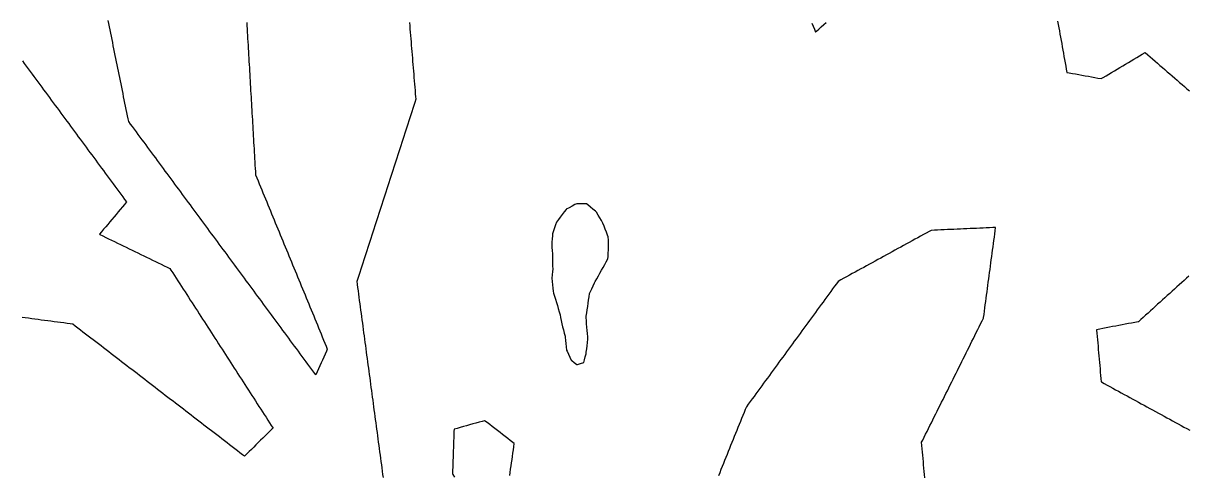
# Model space of a CAD drawing. Header units: millimetres. Extents: x 230 to 3347, y 514 to 5196.
# Drawn here: x 559.9 to 918.9, y 3460.7 to 3599.7 of the extents above; entities that cross this region are included whole.
import ezdxf

# ---------------------------------------------------------------- set-up
doc = ezdxf.new("R2010")
doc.units = ezdxf.units.MM
for name, color, linetype in [('ALL_ISLANDS', 7, 'Continuous'), ('OUTLINE_ISLAND_01', 7, 'Continuous'), ('OUTLINE_ISLAND_24', 7, 'Continuous')]:
    doc.layers.add(name, color=color, linetype=linetype)

msp = doc.modelspace()

# ---------------------------------------------------------------- linework, layer by layer
at = {"layer": 'ALL_ISLANDS'}
for points in [[(628.7919, 3599.9351), (628.8496, 3598.9368), (628.9073, 3597.9385), (628.965, 3596.9401), (629.0227, 3595.9418), (629.0805, 3594.9435), (629.1382, 3593.9451), (629.1959, 3592.9468), (629.2536, 3591.9485), (629.3113, 3590.9501), (629.369, 3589.9518), (629.4267, 3588.9535), (629.4844, 3587.9551), (629.5421, 3586.9568), (629.5999, 3585.9585), (629.6576, 3584.9601), (629.7153, 3583.9618), (629.773, 3582.9635), (629.8307, 3581.9651), (629.8884, 3580.9668), (629.9461, 3579.9685), (630.0038, 3578.9701), (630.0615, 3577.9718), (630.1193, 3576.9735), (630.177, 3575.9751), (630.2347, 3574.9768), (630.2924, 3573.9785), (630.3501, 3572.9801), (630.4078, 3571.9818), (630.4655, 3570.9835), (630.5232, 3569.9851), (630.5809, 3568.9868), (630.6387, 3567.9885), (630.6964, 3566.9901), (630.7541, 3565.9918), (630.8118, 3564.9935), (630.8695, 3563.9951), (630.9272, 3562.9968), (630.9849, 3561.9985), (631.0426, 3561.0001), (631.1003, 3560.0018), (631.1581, 3559.0035), (631.2158, 3558.0051), (631.2735, 3557.0068), (631.3312, 3556.0085), (631.3889, 3555.0101), (631.4466, 3554.0118), (631.5043, 3553.0135), (631.5093, 3553.0014), (631.8906, 3552.0769), (632.2719, 3551.1525), (632.6532, 3550.228), (633.0345, 3549.3035), (633.4157, 3548.3791), (633.797, 3547.4546), (634.1783, 3546.5302), (634.5596, 3545.6057), (634.9409, 3544.6813), (635.3222, 3543.7568), (635.7034, 3542.8323), (636.0847, 3541.9079), (636.466, 3540.9834), (636.8473, 3540.059), (637.2286, 3539.1345), (637.6099, 3538.2101), (637.9912, 3537.2856), (638.3724, 3536.3611), (638.7537, 3535.4367), (639.135, 3534.5122), (639.5163, 3533.5878), (639.8976, 3532.6633), (640.2789, 3531.7389), (640.6602, 3530.8144), (641.0414, 3529.8899), (641.4227, 3528.9655), (641.804, 3528.041), (642.1853, 3527.1166), (642.5666, 3526.1921), (642.9479, 3525.2677), (643.3291, 3524.3432), (643.7104, 3523.4187), (644.0917, 3522.4943), (644.473, 3521.5698), (644.8543, 3520.6454), (645.2356, 3519.7209), (645.6169, 3518.7964), (645.9981, 3517.872), (646.3794, 3516.9475), (646.7607, 3516.0231), (647.142, 3515.0986), (647.5233, 3514.1742), (647.9046, 3513.2497), (648.2859, 3512.3252), (648.6671, 3511.4008), (649.0484, 3510.4763), (649.4297, 3509.5519), (649.811, 3508.6274), (650.1923, 3507.703), (650.5736, 3506.7785), (650.9549, 3505.854), (651.3361, 3504.9296), (651.7174, 3504.0051), (652.0987, 3503.0807), (652.48, 3502.1562), (652.8613, 3501.2318), (653.2426, 3500.3073), (653.6238, 3499.3828), (653.3342, 3498.7307), (652.9283, 3497.8168), (652.5225, 3496.9029), (652.1166, 3495.9889), (651.7107, 3495.075), (651.3048, 3494.1611), (650.8989, 3493.2472), (650.493, 3492.3332), (650.0871, 3491.4193), (650.057, 3491.4601), (649.4626, 3492.2643), (648.8682, 3493.0685), (648.2739, 3493.8727), (647.6795, 3494.6769), (647.0851, 3495.4811), (646.4908, 3496.2853), (645.8964, 3497.0895), (645.302, 3497.8937), (644.7077, 3498.6978), (644.1133, 3499.502), (643.5189, 3500.3062), (642.9245, 3501.1104), (642.3302, 3501.9146), (641.7358, 3502.7188), (641.1414, 3503.523), (640.5471, 3504.3272), (639.9527, 3505.1314), (639.3583, 3505.9356), (638.764, 3506.7398), (638.1696, 3507.544), (637.5752, 3508.3481), (636.9808, 3509.1523), (636.3865, 3509.9565), (635.7921, 3510.7607), (635.1977, 3511.5649), (634.6034, 3512.3691), (634.009, 3513.1733), (633.4146, 3513.9775), (632.8203, 3514.7817), (632.2259, 3515.5859), (631.6315, 3516.3901), (631.0372, 3517.1943), (630.4428, 3517.9985), (629.8484, 3518.8026), (629.254, 3519.6068), (628.6597, 3520.411), (628.0653, 3521.2152), (627.4709, 3522.0194), (626.8766, 3522.8236), (626.2822, 3523.6278), (625.6878, 3524.432), (625.0935, 3525.2362), (624.4991, 3526.0404), (623.9047, 3526.8446), (623.3103, 3527.6488), (622.716, 3528.4529), (622.1216, 3529.2571), (621.5272, 3530.0613), (620.9329, 3530.8655), (620.3385, 3531.6697), (619.7441, 3532.4739), (619.1498, 3533.2781), (618.5554, 3534.0823), (617.961, 3534.8865), (617.3667, 3535.6907), (616.7723, 3536.4949), (616.1779, 3537.2991), (615.5835, 3538.1033), (614.9892, 3538.9074), (614.3948, 3539.7116), (613.8004, 3540.5158), (613.2061, 3541.32), (612.6117, 3542.1242), (612.0173, 3542.9284), (611.423, 3543.7326), (610.8286, 3544.5368), (610.2342, 3545.341), (609.6398, 3546.1452), (609.0455, 3546.9494), (608.4511, 3547.7536), (607.8567, 3548.5577), (607.2624, 3549.3619), (606.668, 3550.1661), (606.0736, 3550.9703), (605.4793, 3551.7745), (604.8849, 3552.5787), (604.2905, 3553.3829), (603.6962, 3554.1871), (603.1018, 3554.9913), (602.5074, 3555.7955), (601.913, 3556.5997), (601.3187, 3557.4039), (600.7243, 3558.2081), (600.1299, 3559.0122), (599.5356, 3559.8164), (598.9412, 3560.6206), (598.3468, 3561.4248), (597.7525, 3562.229), (597.1581, 3563.0332), (596.5637, 3563.8374), (595.9693, 3564.6416), (595.375, 3565.4458), (594.7806, 3566.25), (594.1862, 3567.0542), (593.5919, 3567.8584), (592.9975, 3568.6625), (592.4031, 3569.4667), (592.253, 3570.2052), (592.0537, 3571.1851), (591.8545, 3572.1651), (591.6552, 3573.145), (591.456, 3574.125), (591.2567, 3575.1049), (591.0575, 3576.0849), (590.8582, 3577.0648), (590.659, 3578.0448), (590.4597, 3579.0247), (590.2605, 3580.0047), (590.0612, 3580.9846), (589.862, 3581.9646), (589.6627, 3582.9445), (589.4635, 3583.9245), (589.2642, 3584.9044), (589.065, 3585.8844), (588.8657, 3586.8643), (588.6665, 3587.8443), (588.4672, 3588.8242), (588.268, 3589.8042), (588.0687, 3590.7841), (587.8695, 3591.7641), (587.6702, 3592.744), (587.471, 3593.724), (587.2718, 3594.7039), (587.0725, 3595.6839), (586.8733, 3596.6638), (586.674, 3597.6438), (586.4748, 3598.6237), (586.2755, 3599.6037), (586.0763, 3600.5836)], [(878.7461, 3600.288), (878.9256, 3599.3043), (879.105, 3598.3205), (879.2844, 3597.3367), (879.4639, 3596.3529), (879.6433, 3595.3692), (879.8228, 3594.3854), (880.0022, 3593.4016), (880.1816, 3592.4179), (880.3611, 3591.4341), (880.5405, 3590.4503), (880.7199, 3589.4666), (880.8994, 3588.4828), (881.0788, 3587.499), (881.2582, 3586.5153), (881.4377, 3585.5315), (881.6171, 3584.5477), (882.3317, 3584.4187), (883.3158, 3584.2411), (884.2999, 3584.0635), (885.284, 3583.8859), (886.2681, 3583.7083), (887.2522, 3583.5306), (888.2363, 3583.353), (889.2204, 3583.1754), (890.2045, 3582.9978), (891.1886, 3582.8202), (892.1727, 3582.6425), (892.8197, 3583.0267), (893.6795, 3583.5373), (894.5394, 3584.0478), (895.3992, 3584.5584), (896.2591, 3585.0689), (897.1189, 3585.5795), (897.9788, 3586.09), (898.8386, 3586.6006), (899.6985, 3587.1111), (900.5583, 3587.6217), (901.4182, 3588.1322), (902.278, 3588.6428), (903.1379, 3589.1533), (903.9977, 3589.6639), (904.8575, 3590.1744), (905.7174, 3590.685), (905.7628, 3590.6457), (906.5192, 3589.9915), (907.2755, 3589.3373), (908.0319, 3588.6831), (908.7882, 3588.029), (909.5445, 3587.3748), (910.3009, 3586.7206), (911.0572, 3586.0664), (911.8136, 3585.4122), (912.5699, 3584.7581), (913.3262, 3584.1039), (914.0826, 3583.4497), (914.8389, 3582.7955), (915.5953, 3582.1413), (916.3516, 3581.4872), (917.1079, 3580.833), (917.8643, 3580.1788), (918.6206, 3579.5246), (919.377, 3578.8704)], [(670.9208, 3459.8024), (670.7878, 3460.7935), (670.6548, 3461.7847), (670.5218, 3462.7758), (670.3887, 3463.7669), (670.2557, 3464.758), (670.1227, 3465.7491), (669.9897, 3466.7402), (669.8566, 3467.7313), (669.7236, 3468.7224), (669.5906, 3469.7136), (669.4576, 3470.7047), (669.3246, 3471.6958), (669.1915, 3472.6869), (669.0585, 3473.678), (668.9255, 3474.6691), (668.7925, 3475.6602), (668.6594, 3476.6513), (668.5264, 3477.6425), (668.3934, 3478.6336), (668.2604, 3479.6247), (668.1273, 3480.6158), (667.9943, 3481.6069), (667.8613, 3482.598), (667.7283, 3483.5891), (667.5952, 3484.5802), (667.4622, 3485.5714), (667.3292, 3486.5625), (667.1962, 3487.5536), (667.0631, 3488.5447), (666.9301, 3489.5358), (666.7971, 3490.5269), (666.6641, 3491.518), (666.531, 3492.5091), (666.398, 3493.5003), (666.265, 3494.4914), (666.132, 3495.4825), (665.9989, 3496.4736), (665.8659, 3497.4647), (665.7329, 3498.4558), (665.5999, 3499.4469), (665.4669, 3500.4381), (665.3338, 3501.4292), (665.2008, 3502.4203), (665.0678, 3503.4114), (664.9348, 3504.4025), (664.8017, 3505.3936), (664.6687, 3506.3847), (664.5357, 3507.3758), (664.4027, 3508.367), (664.2696, 3509.3581), (664.1366, 3510.3492), (664.0036, 3511.3403), (663.8706, 3512.3314), (663.7375, 3513.3225), (663.6045, 3514.3136), (663.4715, 3515.3047), (663.3385, 3516.2959), (663.2054, 3517.287), (663.0724, 3518.2781), (662.9394, 3519.2692), (662.8064, 3520.2603), (663.108, 3521.1905), (663.4164, 3522.1417), (663.7248, 3523.093), (664.0332, 3524.0442), (664.3416, 3524.9955), (664.6501, 3525.9467), (664.9585, 3526.898), (665.2669, 3527.8492), (665.5753, 3528.8005), (665.8837, 3529.7517), (666.1922, 3530.703), (666.5006, 3531.6542), (666.809, 3532.6055), (667.1174, 3533.5567), (667.4258, 3534.508), (667.7343, 3535.4592), (668.0427, 3536.4105), (668.3511, 3537.3617), (668.6595, 3538.313), (668.9679, 3539.2642), (669.2764, 3540.2155), (669.5848, 3541.1667), (669.8932, 3542.118), (670.2016, 3543.0692), (670.51, 3544.0205), (670.8185, 3544.9717), (671.1269, 3545.923), (671.4353, 3546.8742), (671.7437, 3547.8255), (672.0521, 3548.7767), (672.3606, 3549.728), (672.669, 3550.6792), (672.9774, 3551.6305), (673.2858, 3552.5817), (673.5942, 3553.533), (673.9027, 3554.4842), (674.2111, 3555.4355), (674.5195, 3556.3867), (674.8279, 3557.338), (675.1363, 3558.2892), (675.4448, 3559.2405), (675.7532, 3560.1917), (676.0616, 3561.143), (676.37, 3562.0942), (676.6784, 3563.0455), (676.9869, 3563.9967), (677.2953, 3564.948), (677.6037, 3565.8992), (677.9121, 3566.8505), (678.2206, 3567.8017), (678.529, 3568.753), (678.8374, 3569.7042), (679.1458, 3570.6555), (679.4542, 3571.6067), (679.7627, 3572.558), (680.0711, 3573.5092), (680.3795, 3574.4605), (680.6879, 3575.4117), (680.9963, 3576.363), (680.9448, 3576.9859), (680.8625, 3577.9825), (680.7801, 3578.9791), (680.6977, 3579.9757), (680.6153, 3580.9723), (680.5329, 3581.9689), (680.4505, 3582.9655), (680.3681, 3583.9621), (680.2858, 3584.9587), (680.2034, 3585.9553), (680.121, 3586.9519), (680.0386, 3587.9485), (679.9562, 3588.9451), (679.8738, 3589.9417), (679.7914, 3590.9383), (679.7091, 3591.9349), (679.6267, 3592.9315), (679.5443, 3593.9281), (679.4619, 3594.9247), (679.3795, 3595.9213), (679.2971, 3596.9179), (679.2147, 3597.9145), (679.1324, 3598.9111), (679.05, 3599.9077)], [(802.9957, 3599.6902), (803.3856, 3598.7693), (803.7755, 3597.8485), (804.1654, 3596.9276), (804.4544, 3597.1989), (805.1834, 3597.8835), (805.9124, 3598.568), (806.6414, 3599.2525), (807.3704, 3599.937)], [(559.6406, 3588.0711), (560.2351, 3587.267), (560.8296, 3586.4629), (561.4241, 3585.6588), (562.0186, 3584.8548), (562.6131, 3584.0507), (563.2076, 3583.2466), (563.8021, 3582.4425), (564.3966, 3581.6384), (564.9911, 3580.8343), (565.5856, 3580.0302), (566.1801, 3579.2261), (566.7746, 3578.422), (567.3691, 3577.6179), (567.9636, 3576.8138), (568.5581, 3576.0097), (569.1526, 3575.2056), (569.7471, 3574.4015), (570.3416, 3573.5974), (570.9361, 3572.7933), (571.5306, 3571.9892), (572.1251, 3571.1851), (572.7196, 3570.381), (573.3141, 3569.577), (573.9086, 3568.7729), (574.5031, 3567.9688), (575.0976, 3567.1647), (575.6921, 3566.3606), (576.2866, 3565.5565), (576.8811, 3564.7524), (577.4756, 3563.9483), (578.0701, 3563.1442), (578.6646, 3562.3401), (579.2591, 3561.536), (579.8536, 3560.7319), (580.4481, 3559.9278), (581.0426, 3559.1237), (581.6372, 3558.3196), (582.2317, 3557.5155), (582.8262, 3556.7114), (583.4207, 3555.9073), (584.0152, 3555.1032), (584.6097, 3554.2992), (585.2042, 3553.4951), (585.7987, 3552.691), (586.3932, 3551.8869), (586.9877, 3551.0828), (587.5822, 3550.2787), (588.1767, 3549.4746), (588.7712, 3548.6705), (589.3657, 3547.8664), (589.9602, 3547.0623), (590.5547, 3546.2582), (591.1492, 3545.4541), (591.7437, 3544.65), (591.1105, 3543.8958), (590.4676, 3543.1299), (589.8247, 3542.3639), (589.1818, 3541.598), (588.5388, 3540.8321), (587.8959, 3540.0662), (587.253, 3539.3002), (586.61, 3538.5343), (585.9671, 3537.7684), (585.3242, 3537.0025), (584.6812, 3536.2365), (584.0383, 3535.4706), (583.3954, 3534.7047), (583.5325, 3534.6382), (584.4324, 3534.202), (585.3322, 3533.7659), (586.2321, 3533.3297), (587.1319, 3532.8935), (588.0318, 3532.4573), (588.9316, 3532.0211), (589.8315, 3531.5849), (590.7314, 3531.1488), (591.6312, 3530.7126), (592.5311, 3530.2764), (593.4309, 3529.8402), (594.3308, 3529.404), (595.2307, 3528.9678), (596.1305, 3528.5317), (597.0304, 3528.0955), (597.9302, 3527.6593), (598.8301, 3527.2231), (599.7299, 3526.7869), (600.6298, 3526.3507), (601.5297, 3525.9146), (602.4295, 3525.4784), (603.3294, 3525.0422), (604.2292, 3524.606), (605.1291, 3524.1698), (605.4323, 3523.7005), (605.9751, 3522.8606), (606.5178, 3522.0207), (607.0605, 3521.1808), (607.6033, 3520.3409), (608.146, 3519.501), (608.6887, 3518.6611), (609.2315, 3517.8212), (609.7742, 3516.9813), (610.3169, 3516.1414), (610.8597, 3515.3015), (611.4024, 3514.4616), (611.9451, 3513.6217), (612.4879, 3512.7818), (613.0306, 3511.9419), (613.5733, 3511.102), (614.1161, 3510.2621), (614.6588, 3509.4221), (615.2015, 3508.5822), (615.7443, 3507.7423), (616.287, 3506.9024), (616.8297, 3506.0625), (617.3725, 3505.2226), (617.9152, 3504.3827), (618.4579, 3503.5428), (619.0007, 3502.7029), (619.5434, 3501.863), (620.0861, 3501.0231), (620.6289, 3500.1832), (621.1716, 3499.3433), (621.7143, 3498.5034), (622.2571, 3497.6635), (622.7998, 3496.8236), (623.3425, 3495.9837), (623.8853, 3495.1438), (624.428, 3494.3039), (624.9707, 3493.4639), (625.5135, 3492.624), (626.0562, 3491.7841), (626.5989, 3490.9442), (627.1417, 3490.1043), (627.6844, 3489.2644), (628.2271, 3488.4245), (628.7699, 3487.5846), (629.3126, 3486.7447), (629.8553, 3485.9048), (630.3981, 3485.0649), (630.9408, 3484.225), (631.4835, 3483.3851), (632.0263, 3482.5452), (632.569, 3481.7053), (633.1117, 3480.8654), (633.6545, 3480.0255), (634.1972, 3479.1856), (634.7399, 3478.3457), (635.2827, 3477.5057), (635.8254, 3476.6658), (636.3681, 3475.8259), (636.9109, 3474.986), (636.6712, 3474.7531), (635.954, 3474.0562), (635.2369, 3473.3592), (634.5197, 3472.6623), (633.8025, 3471.9654), (633.0854, 3471.2685), (632.3682, 3470.5716), (631.6511, 3469.8747), (630.9339, 3469.1777), (630.2168, 3468.4808), (629.4996, 3467.7839), (628.7825, 3467.087), (628.0653, 3466.3901), (627.4928, 3466.8298), (626.6997, 3467.4389), (625.9066, 3468.0481), (625.1135, 3468.6572), (624.3205, 3469.2663), (623.5274, 3469.8754), (622.7343, 3470.4846), (621.9412, 3471.0937), (621.1482, 3471.7028), (620.3551, 3472.3119), (619.562, 3472.921), (618.7689, 3473.5302), (617.9759, 3474.1393), (617.1828, 3474.7484), (616.3897, 3475.3575), (615.5966, 3475.9667), (614.8036, 3476.5758), (614.0105, 3477.1849), (613.2174, 3477.794), (612.4243, 3478.4031), (611.6313, 3479.0123), (610.8382, 3479.6214), (610.0451, 3480.2305), (609.252, 3480.8396), (608.4589, 3481.4488), (607.6659, 3482.0579), (606.8728, 3482.667), (606.0797, 3483.2761), (605.2866, 3483.8853), (604.4936, 3484.4944), (603.7005, 3485.1035), (602.9074, 3485.7126), (602.1143, 3486.3217), (601.3213, 3486.9309), (600.5282, 3487.54), (599.7351, 3488.1491), (598.942, 3488.7582), (598.149, 3489.3674), (597.3559, 3489.9765), (596.5628, 3490.5856), (595.7697, 3491.1947), (594.9767, 3491.8038), (594.1836, 3492.413), (593.3905, 3493.0221), (592.5974, 3493.6312), (591.8043, 3494.2403), (591.0113, 3494.8495), (590.2182, 3495.4586), (589.4251, 3496.0677), (588.632, 3496.6768), (587.839, 3497.2859), (587.0459, 3497.8951), (586.2528, 3498.5042), (585.4597, 3499.1133), (584.6667, 3499.7224), (583.8736, 3500.3316), (583.0805, 3500.9407), (582.2874, 3501.5498), (581.4944, 3502.1589), (580.7013, 3502.768), (579.9082, 3503.3772), (579.1151, 3503.9863), (578.3221, 3504.5954), (577.529, 3505.2045), (576.7359, 3505.8137), (575.9428, 3506.4228), (575.1497, 3507.0319), (574.4006, 3507.1306), (573.4092, 3507.2612), (572.4178, 3507.3918), (571.4263, 3507.5225), (570.4349, 3507.6531), (569.4435, 3507.7837), (568.452, 3507.9143), (567.4606, 3508.0449), (566.4692, 3508.1756), (565.4777, 3508.3062), (564.4863, 3508.4368), (563.4949, 3508.5674), (562.5035, 3508.698), (561.512, 3508.8287), (560.5206, 3508.9593), (559.5292, 3509.0899)], [(837.8058, 3459.698), (837.718, 3460.6941), (837.6302, 3461.6903), (837.5425, 3462.6864), (837.4547, 3463.6825), (837.3669, 3464.6787), (837.2791, 3465.6748), (837.1913, 3466.671), (837.1035, 3467.6671), (837.0158, 3468.6632), (836.928, 3469.6594), (836.8402, 3470.6555), (837.1771, 3471.3314), (837.6232, 3472.2264), (838.0693, 3473.1214), (838.5155, 3474.0163), (838.9616, 3474.9113), (839.4077, 3475.8063), (839.8538, 3476.7013), (840.3, 3477.5962), (840.7461, 3478.4912), (841.1922, 3479.3862), (841.6383, 3480.2811), (842.0844, 3481.1761), (842.5306, 3482.0711), (842.9767, 3482.9661), (843.4228, 3483.861), (843.8689, 3484.756), (844.315, 3485.651), (844.7612, 3486.546), (845.2073, 3487.4409), (845.6534, 3488.3359), (846.0995, 3489.2309), (846.5456, 3490.1258), (846.9918, 3491.0208), (847.4379, 3491.9158), (847.884, 3492.8108), (848.3301, 3493.7057), (848.7763, 3494.6007), (849.2224, 3495.4957), (849.6685, 3496.3907), (850.1146, 3497.2856), (850.5607, 3498.1806), (851.0069, 3499.0756), (851.453, 3499.9705), (851.8991, 3500.8655), (852.3452, 3501.7605), (852.7913, 3502.6555), (853.2375, 3503.5504), (853.6836, 3504.4454), (854.1297, 3505.3404), (854.5758, 3506.2353), (855.0219, 3507.1303), (855.4681, 3508.0253), (855.9142, 3508.9203), (855.9312, 3509.0475), (856.064, 3510.0387), (856.1967, 3511.0298), (856.3294, 3512.021), (856.4621, 3513.0122), (856.5949, 3514.0033), (856.7276, 3514.9945), (856.8603, 3515.9856), (856.993, 3516.9768), (857.1258, 3517.9679), (857.2585, 3518.9591), (857.3912, 3519.9502), (857.5239, 3520.9414), (857.6566, 3521.9325), (857.7894, 3522.9237), (857.9221, 3523.9148), (858.0548, 3524.906), (858.1875, 3525.8971), (858.3203, 3526.8883), (858.453, 3527.8794), (858.5857, 3528.8706), (858.7184, 3529.8618), (858.8512, 3530.8529), (858.9839, 3531.8441), (859.1166, 3532.8352), (859.2493, 3533.8264), (859.3821, 3534.8175), (859.5148, 3535.8087), (859.6475, 3536.7998), (858.7606, 3536.7603), (857.7616, 3536.7159), (856.7625, 3536.6714), (855.7635, 3536.6269), (854.7645, 3536.5825), (853.7655, 3536.538), (852.7665, 3536.4935), (851.7675, 3536.4491), (850.7685, 3536.4046), (849.7695, 3536.3601), (848.7705, 3536.3157), (847.7714, 3536.2712), (846.7724, 3536.2267), (845.7734, 3536.1823), (844.7744, 3536.1378), (843.7754, 3536.0933), (842.7764, 3536.0489), (841.7774, 3536.0044), (840.7784, 3535.9599), (839.7794, 3535.9155), (839.1423, 3535.5663), (838.2654, 3535.0856), (837.3885, 3534.605), (836.5115, 3534.1243), (835.6346, 3533.6436), (834.7577, 3533.163), (833.8808, 3532.6823), (833.0039, 3532.2017), (832.127, 3531.721), (831.2501, 3531.2404), (830.3732, 3530.7597), (829.4963, 3530.279), (828.6194, 3529.7984), (827.7425, 3529.3177), (826.8656, 3528.8371), (825.9887, 3528.3564), (825.1117, 3527.8757), (824.2348, 3527.3951), (823.3579, 3526.9144), (822.481, 3526.4338), (821.6041, 3525.9531), (820.7272, 3525.4725), (819.8503, 3524.9918), (818.9734, 3524.5111), (818.0965, 3524.0305), (817.2196, 3523.5498), (816.3427, 3523.0692), (815.4658, 3522.5885), (814.5888, 3522.1078), (813.7119, 3521.6272), (812.835, 3521.1465), (811.9581, 3520.6659), (811.0812, 3520.1852), (810.5777, 3519.4978), (809.9868, 3518.691), (809.3959, 3517.8843), (808.805, 3517.0775), (808.2141, 3516.2708), (807.6232, 3515.464), (807.0323, 3514.6573), (806.4414, 3513.8506), (805.8505, 3513.0438), (805.2596, 3512.2371), (804.6687, 3511.4303), (804.0778, 3510.6236), (803.4869, 3509.8168), (802.896, 3509.0101), (802.3051, 3508.2033), (801.7142, 3507.3966), (801.1233, 3506.5898), (800.5324, 3505.7831), (799.9415, 3504.9764), (799.3506, 3504.1696), (798.7597, 3503.3629), (798.1688, 3502.5561), (797.5779, 3501.7494), (796.987, 3500.9426), (796.3961, 3500.1359), (795.8052, 3499.3291), (795.2143, 3498.5224), (794.6234, 3497.7156), (794.0325, 3496.9089), (793.4416, 3496.1022), (792.8507, 3495.2954), (792.2598, 3494.4887), (791.6689, 3493.6819), (791.078, 3492.8752), (790.4871, 3492.0684), (789.8962, 3491.2617), (789.3053, 3490.4549), (788.7144, 3489.6482), (788.1235, 3488.8414), (787.5326, 3488.0347), (786.9417, 3487.228), (786.3508, 3486.4212), (785.7599, 3485.6145), (785.169, 3484.8077), (784.5781, 3484.001), (783.9872, 3483.1942), (783.3963, 3482.3875), (782.8054, 3481.5807), (782.4759, 3480.7678), (782.1002, 3479.8411), (781.7244, 3478.9144), (781.3487, 3477.9876), (780.973, 3477.0609), (780.5973, 3476.1342), (780.2216, 3475.2074), (779.8459, 3474.2807), (779.4702, 3473.354), (779.0945, 3472.4272), (778.7187, 3471.5005), (778.343, 3470.5737), (777.9673, 3469.647), (777.5916, 3468.7203), (777.2159, 3467.7935), (776.8402, 3466.8668), (776.4645, 3465.9401), (776.0887, 3465.0133), (775.713, 3464.0866), (775.3373, 3463.1599), (774.9616, 3462.2331), (774.5859, 3461.3064), (774.2102, 3460.3797)], [(919.2339, 3521.8571), (918.492, 3521.1865), (917.7502, 3520.5159), (917.0084, 3519.8454), (916.2665, 3519.1748), (915.5247, 3518.5042), (914.7829, 3517.8336), (914.041, 3517.163), (913.2992, 3516.4924), (912.5574, 3515.8219), (911.8155, 3515.1513), (911.0737, 3514.4807), (910.3319, 3513.8101), (909.59, 3513.1395), (908.8482, 3512.4689), (908.1064, 3511.7983), (907.3645, 3511.1278), (906.6227, 3510.4572), (905.8809, 3509.7866), (905.139, 3509.116), (904.3972, 3508.4454), (903.6554, 3507.7748), (903.5432, 3507.7536), (902.5608, 3507.5672), (901.5783, 3507.3809), (900.5958, 3507.1945), (899.6133, 3507.0081), (898.6308, 3506.8218), (897.6484, 3506.6354), (896.6659, 3506.4491), (895.6834, 3506.2627), (894.7009, 3506.0764), (893.7184, 3505.89), (892.7359, 3505.7036), (891.7535, 3505.5173), (890.771, 3505.3309), (890.7805, 3505.2212), (890.8673, 3504.225), (890.9541, 3503.2288), (891.0408, 3502.2325), (891.1276, 3501.2363), (891.2143, 3500.2401), (891.3011, 3499.2438), (891.3879, 3498.2476), (891.4746, 3497.2514), (891.5614, 3496.2552), (891.6481, 3495.2589), (891.7349, 3494.2627), (891.8217, 3493.2665), (891.9084, 3492.2702), (891.9952, 3491.274), (892.0819, 3490.2778), (892.1687, 3489.2816), (892.2418, 3489.2417), (893.1198, 3488.7631), (893.9978, 3488.2845), (894.8758, 3487.8059), (895.7539, 3487.3273), (896.6319, 3486.8487), (897.5099, 3486.3701), (898.3879, 3485.8915), (899.266, 3485.4128), (900.144, 3484.9342), (901.022, 3484.4556), (901.9001, 3483.977), (902.7781, 3483.4984), (903.6561, 3483.0198), (904.5341, 3482.5412), (905.4122, 3482.0626), (906.2902, 3481.584), (907.1682, 3481.1054), (908.0463, 3480.6267), (908.9243, 3480.1481), (909.8023, 3479.6695), (910.6803, 3479.1909), (911.5584, 3478.7123), (912.4364, 3478.2337), (913.3144, 3477.7551), (914.1924, 3477.2765), (915.0705, 3476.7979), (915.9485, 3476.3193), (916.8265, 3475.8406), (917.7046, 3475.362), (918.5826, 3474.8834), (919.4606, 3474.4048)], [(709.8659, 3460.3909), (710.0076, 3461.3808), (710.1493, 3462.3707), (710.291, 3463.3606), (710.4328, 3464.3505), (710.5745, 3465.3404), (710.7162, 3466.3303), (710.8579, 3467.3202), (710.9996, 3468.3101), (711.1414, 3469.3001), (711.2831, 3470.29), (710.8434, 3470.6269), (710.0497, 3471.2352), (709.256, 3471.8435), (708.4622, 3472.4518), (707.6685, 3473.0601), (706.8748, 3473.6684), (706.0811, 3474.2766), (705.2874, 3474.8849), (704.4936, 3475.4932), (703.6999, 3476.1015), (702.9062, 3476.7098), (702.1125, 3477.3181), (701.3587, 3477.1074), (700.3956, 3476.8383), (699.4325, 3476.5692), (698.4693, 3476.3001), (697.5062, 3476.031), (696.5431, 3475.7619), (695.58, 3475.4928), (694.6169, 3475.2237), (693.6538, 3474.9546), (692.6907, 3474.6855), (692.668, 3474.0232), (692.6337, 3473.0238), (692.5994, 3472.0244), (692.5651, 3471.025), (692.5308, 3470.0256), (692.4966, 3469.0262), (692.4623, 3468.0267), (692.428, 3467.0273), (692.3937, 3466.0279), (692.3595, 3465.0285), (692.3252, 3464.0291), (692.2909, 3463.0297), (692.2566, 3462.0303), (692.2223, 3461.0309), (692.3501, 3460.7748), (692.7965, 3459.88)]]:
    msp.add_lwpolyline(points, dxfattribs=at)
msp.add_lwpolyline([(733.5181, 3544.1336), (732.5181, 3544.1336), (731.5181, 3544.1336), (730.5181, 3544.1336), (729.954, 3543.8298), (729.0735, 3543.3557), (728.1931, 3542.8815), (727.3126, 3542.4074), (727.291, 3542.3793), (726.6805, 3541.5873), (726.07, 3540.7952), (725.4595, 3540.0032), (724.8491, 3539.2112), (724.2386, 3538.4191), (723.9948, 3537.6652), (723.6871, 3536.7137), (723.3794, 3535.7622), (723.0717, 3534.8107), (723.0288, 3534.253), (722.9521, 3533.2559), (722.8754, 3532.2589), (722.7987, 3531.2618), (722.8453, 3530.6624), (722.9229, 3529.6654), (723.0004, 3528.6684), (723.078, 3527.6714), (723.0825, 3527.0071), (723.0892, 3526.0071), (723.0959, 3525.0071), (723.1027, 3524.0072), (723.0309, 3523.208), (722.9414, 3522.212), (722.852, 3521.216), (722.8578, 3521.1538), (722.9516, 3520.1582), (723.0453, 3519.1626), (723.139, 3518.167), (723.2328, 3517.1714), (723.3986, 3516.6141), (723.6838, 3515.6556), (723.9689, 3514.6972), (724.2541, 3513.7387), (724.5393, 3512.7802), (724.8245, 3511.8217), (725.1096, 3510.8633), (725.3948, 3509.9048), (725.5463, 3509.1328), (725.739, 3508.1516), (725.9316, 3507.1703), (726.1243, 3506.189), (726.3941, 3505.2433), (726.6685, 3504.2817), (726.9429, 3503.3201), (726.975, 3503.0233), (727.0828, 3502.0291), (727.1906, 3501.0349), (727.2984, 3500.0407), (727.4062, 3499.0466), (727.5718, 3498.6866), (727.9898, 3497.7781), (728.4078, 3496.8697), (728.8259, 3495.9613), (728.9991, 3495.8219), (729.7784, 3495.1952), (730.5577, 3494.5686), (730.7672, 3494.6314), (731.7251, 3494.9186), (732.6829, 3495.2059), (732.89, 3496.0092), (733.1395, 3496.9775), (733.3891, 3497.9459), (733.4536, 3498.4247), (733.587, 3499.4158), (733.7205, 3500.4068), (733.854, 3501.3979), (733.9874, 3502.3889), (733.9231, 3503.1272), (733.8362, 3504.1234), (733.7494, 3505.1196), (733.6626, 3506.1159), (733.5757, 3507.1121), (733.4889, 3508.1083), (733.4021, 3509.1045), (733.4605, 3509.5022), (733.6058, 3510.4916), (733.7512, 3511.481), (733.8965, 3512.4703), (734.0419, 3513.4597), (734.1872, 3514.4491), (734.3325, 3515.4385), (734.4779, 3516.4279), (734.7518, 3517.0389), (735.1608, 3517.9514), (735.5698, 3518.8639), (735.9789, 3519.7765), (736.1976, 3520.1648), (736.6883, 3521.0361), (737.179, 3521.9074), (737.6697, 3522.7787), (738.1605, 3523.6501), (738.6512, 3524.5214), (739.1419, 3525.3927), (739.6326, 3526.264), (740.1234, 3527.1353), (740.1812, 3527.902), (740.2565, 3528.8991), (740.3318, 3529.8963), (740.3311, 3529.9256), (740.31, 3530.9253), (740.2889, 3531.9251), (740.2678, 3532.9249), (740.2467, 3533.9247), (740.0529, 3534.4213), (739.6894, 3535.3529), (739.3259, 3536.2845), (738.9624, 3537.2161), (738.5989, 3538.1476), (738.1518, 3538.9115), (737.6468, 3539.7746), (737.1417, 3540.6377), (736.6366, 3541.5007), (736.2703, 3541.81), (735.5062, 3542.4551), (734.7421, 3543.1002), (733.978, 3543.7453)], close=True, dxfattribs=at)
at = {"layer": 'OUTLINE_ISLAND_01'}
for points in [[(628.7919, 3599.9351), (628.8496, 3598.9368), (628.9073, 3597.9385), (628.965, 3596.9401), (629.0227, 3595.9418), (629.0805, 3594.9435), (629.1382, 3593.9451), (629.1959, 3592.9468), (629.2536, 3591.9485), (629.3113, 3590.9501), (629.369, 3589.9518), (629.4267, 3588.9535), (629.4844, 3587.9551), (629.5421, 3586.9568), (629.5999, 3585.9585), (629.6576, 3584.9601), (629.7153, 3583.9618), (629.773, 3582.9635), (629.8307, 3581.9651), (629.8884, 3580.9668), (629.9461, 3579.9685), (630.0038, 3578.9701), (630.0615, 3577.9718), (630.1193, 3576.9735), (630.177, 3575.9751), (630.2347, 3574.9768), (630.2924, 3573.9785), (630.3501, 3572.9801), (630.4078, 3571.9818), (630.4655, 3570.9835), (630.5232, 3569.9851), (630.5809, 3568.9868), (630.6387, 3567.9885), (630.6964, 3566.9901), (630.7541, 3565.9918), (630.8118, 3564.9935), (630.8695, 3563.9951), (630.9272, 3562.9968), (630.9849, 3561.9985), (631.0426, 3561.0001), (631.1003, 3560.0018), (631.1581, 3559.0035), (631.2158, 3558.0051), (631.2735, 3557.0068), (631.3312, 3556.0085), (631.3889, 3555.0101), (631.4466, 3554.0118), (631.5043, 3553.0135), (631.5093, 3553.0014), (631.8906, 3552.0769), (632.2719, 3551.1525), (632.6532, 3550.228), (633.0345, 3549.3035), (633.4157, 3548.3791), (633.797, 3547.4546), (634.1783, 3546.5302), (634.5596, 3545.6057), (634.9409, 3544.6813), (635.3222, 3543.7568), (635.7034, 3542.8323), (636.0847, 3541.9079), (636.466, 3540.9834), (636.8473, 3540.059), (637.2286, 3539.1345), (637.6099, 3538.2101), (637.9912, 3537.2856), (638.3724, 3536.3611), (638.7537, 3535.4367), (639.135, 3534.5122), (639.5163, 3533.5878), (639.8976, 3532.6633), (640.2789, 3531.7389), (640.6602, 3530.8144), (641.0414, 3529.8899), (641.4227, 3528.9655), (641.804, 3528.041), (642.1853, 3527.1166), (642.5666, 3526.1921), (642.9479, 3525.2677), (643.3291, 3524.3432), (643.7104, 3523.4187), (644.0917, 3522.4943), (644.473, 3521.5698), (644.8543, 3520.6454), (645.2356, 3519.7209), (645.6169, 3518.7964), (645.9981, 3517.872), (646.3794, 3516.9475), (646.7607, 3516.0231), (647.142, 3515.0986), (647.5233, 3514.1742), (647.9046, 3513.2497), (648.2859, 3512.3252), (648.6671, 3511.4008), (649.0484, 3510.4763), (649.4297, 3509.5519), (649.811, 3508.6274), (650.1923, 3507.703), (650.5736, 3506.7785), (650.9549, 3505.854), (651.3361, 3504.9296), (651.7174, 3504.0051), (652.0987, 3503.0807), (652.48, 3502.1562), (652.8613, 3501.2318), (653.2426, 3500.3073), (653.6238, 3499.3828), (653.3342, 3498.7307), (652.9283, 3497.8168), (652.5225, 3496.9029), (652.1166, 3495.9889), (651.7107, 3495.075), (651.3048, 3494.1611), (650.8989, 3493.2472), (650.493, 3492.3332), (650.0871, 3491.4193), (650.057, 3491.4601), (649.4626, 3492.2643), (648.8682, 3493.0685), (648.2739, 3493.8727), (647.6795, 3494.6769), (647.0851, 3495.4811), (646.4908, 3496.2853), (645.8964, 3497.0895), (645.302, 3497.8937), (644.7077, 3498.6978), (644.1133, 3499.502), (643.5189, 3500.3062), (642.9245, 3501.1104), (642.3302, 3501.9146), (641.7358, 3502.7188), (641.1414, 3503.523), (640.5471, 3504.3272), (639.9527, 3505.1314), (639.3583, 3505.9356), (638.764, 3506.7398), (638.1696, 3507.544), (637.5752, 3508.3481), (636.9808, 3509.1523), (636.3865, 3509.9565), (635.7921, 3510.7607), (635.1977, 3511.5649), (634.6034, 3512.3691), (634.009, 3513.1733), (633.4146, 3513.9775), (632.8203, 3514.7817), (632.2259, 3515.5859), (631.6315, 3516.3901), (631.0372, 3517.1943), (630.4428, 3517.9985), (629.8484, 3518.8026), (629.254, 3519.6068), (628.6597, 3520.411), (628.0653, 3521.2152), (627.4709, 3522.0194), (626.8766, 3522.8236), (626.2822, 3523.6278), (625.6878, 3524.432), (625.0935, 3525.2362), (624.4991, 3526.0404), (623.9047, 3526.8446), (623.3103, 3527.6488), (622.716, 3528.4529), (622.1216, 3529.2571), (621.5272, 3530.0613), (620.9329, 3530.8655), (620.3385, 3531.6697), (619.7441, 3532.4739), (619.1498, 3533.2781), (618.5554, 3534.0823), (617.961, 3534.8865), (617.3667, 3535.6907), (616.7723, 3536.4949), (616.1779, 3537.2991), (615.5835, 3538.1033), (614.9892, 3538.9074), (614.3948, 3539.7116), (613.8004, 3540.5158), (613.2061, 3541.32), (612.6117, 3542.1242), (612.0173, 3542.9284), (611.423, 3543.7326), (610.8286, 3544.5368), (610.2342, 3545.341), (609.6398, 3546.1452), (609.0455, 3546.9494), (608.4511, 3547.7536), (607.8567, 3548.5577), (607.2624, 3549.3619), (606.668, 3550.1661), (606.0736, 3550.9703), (605.4793, 3551.7745), (604.8849, 3552.5787), (604.2905, 3553.3829), (603.6962, 3554.1871), (603.1018, 3554.9913), (602.5074, 3555.7955), (601.913, 3556.5997), (601.3187, 3557.4039), (600.7243, 3558.2081), (600.1299, 3559.0122), (599.5356, 3559.8164), (598.9412, 3560.6206), (598.3468, 3561.4248), (597.7525, 3562.229), (597.1581, 3563.0332), (596.5637, 3563.8374), (595.9693, 3564.6416), (595.375, 3565.4458), (594.7806, 3566.25), (594.1862, 3567.0542), (593.5919, 3567.8584), (592.9975, 3568.6625), (592.4031, 3569.4667), (592.253, 3570.2052), (592.0537, 3571.1851), (591.8545, 3572.1651), (591.6552, 3573.145), (591.456, 3574.125), (591.2567, 3575.1049), (591.0575, 3576.0849), (590.8582, 3577.0648), (590.659, 3578.0448), (590.4597, 3579.0247), (590.2605, 3580.0047), (590.0612, 3580.9846), (589.862, 3581.9646), (589.6627, 3582.9445), (589.4635, 3583.9245), (589.2642, 3584.9044), (589.065, 3585.8844), (588.8657, 3586.8643), (588.6665, 3587.8443), (588.4672, 3588.8242), (588.268, 3589.8042), (588.0687, 3590.7841), (587.8695, 3591.7641), (587.6702, 3592.744), (587.471, 3593.724), (587.2718, 3594.7039), (587.0725, 3595.6839), (586.8733, 3596.6638), (586.674, 3597.6438), (586.4748, 3598.6237), (586.2755, 3599.6037), (586.0763, 3600.5836)], [(878.7461, 3600.288), (878.9256, 3599.3043), (879.105, 3598.3205), (879.2844, 3597.3367), (879.4639, 3596.3529), (879.6433, 3595.3692), (879.8228, 3594.3854), (880.0022, 3593.4016), (880.1816, 3592.4179), (880.3611, 3591.4341), (880.5405, 3590.4503), (880.7199, 3589.4666), (880.8994, 3588.4828), (881.0788, 3587.499), (881.2582, 3586.5153), (881.4377, 3585.5315), (881.6171, 3584.5477), (882.3317, 3584.4187), (883.3158, 3584.2411), (884.2999, 3584.0635), (885.284, 3583.8859), (886.2681, 3583.7083), (887.2522, 3583.5306), (888.2363, 3583.353), (889.2204, 3583.1754), (890.2045, 3582.9978), (891.1886, 3582.8202), (892.1727, 3582.6425), (892.8197, 3583.0267), (893.6795, 3583.5373), (894.5394, 3584.0478), (895.3992, 3584.5584), (896.2591, 3585.0689), (897.1189, 3585.5795), (897.9788, 3586.09), (898.8386, 3586.6006), (899.6985, 3587.1111), (900.5583, 3587.6217), (901.4182, 3588.1322), (902.278, 3588.6428), (903.1379, 3589.1533), (903.9977, 3589.6639), (904.8575, 3590.1744), (905.7174, 3590.685), (905.7628, 3590.6457), (906.5192, 3589.9915), (907.2755, 3589.3373), (908.0319, 3588.6831), (908.7882, 3588.029), (909.5445, 3587.3748), (910.3009, 3586.7206), (911.0572, 3586.0664), (911.8136, 3585.4122), (912.5699, 3584.7581), (913.3262, 3584.1039), (914.0826, 3583.4497), (914.8389, 3582.7955), (915.5953, 3582.1413), (916.3516, 3581.4872), (917.1079, 3580.833), (917.8643, 3580.1788), (918.6206, 3579.5246), (919.377, 3578.8704)], [(670.9208, 3459.8024), (670.7878, 3460.7935), (670.6548, 3461.7847), (670.5218, 3462.7758), (670.3887, 3463.7669), (670.2557, 3464.758), (670.1227, 3465.7491), (669.9897, 3466.7402), (669.8566, 3467.7313), (669.7236, 3468.7224), (669.5906, 3469.7136), (669.4576, 3470.7047), (669.3246, 3471.6958), (669.1915, 3472.6869), (669.0585, 3473.678), (668.9255, 3474.6691), (668.7925, 3475.6602), (668.6594, 3476.6513), (668.5264, 3477.6425), (668.3934, 3478.6336), (668.2604, 3479.6247), (668.1273, 3480.6158), (667.9943, 3481.6069), (667.8613, 3482.598), (667.7283, 3483.5891), (667.5952, 3484.5802), (667.4622, 3485.5714), (667.3292, 3486.5625), (667.1962, 3487.5536), (667.0631, 3488.5447), (666.9301, 3489.5358), (666.7971, 3490.5269), (666.6641, 3491.518), (666.531, 3492.5091), (666.398, 3493.5003), (666.265, 3494.4914), (666.132, 3495.4825), (665.9989, 3496.4736), (665.8659, 3497.4647), (665.7329, 3498.4558), (665.5999, 3499.4469), (665.4669, 3500.4381), (665.3338, 3501.4292), (665.2008, 3502.4203), (665.0678, 3503.4114), (664.9348, 3504.4025), (664.8017, 3505.3936), (664.6687, 3506.3847), (664.5357, 3507.3758), (664.4027, 3508.367), (664.2696, 3509.3581), (664.1366, 3510.3492), (664.0036, 3511.3403), (663.8706, 3512.3314), (663.7375, 3513.3225), (663.6045, 3514.3136), (663.4715, 3515.3047), (663.3385, 3516.2959), (663.2054, 3517.287), (663.0724, 3518.2781), (662.9394, 3519.2692), (662.8064, 3520.2603), (663.108, 3521.1905), (663.4164, 3522.1417), (663.7248, 3523.093), (664.0332, 3524.0442), (664.3416, 3524.9955), (664.6501, 3525.9467), (664.9585, 3526.898), (665.2669, 3527.8492), (665.5753, 3528.8005), (665.8837, 3529.7517), (666.1922, 3530.703), (666.5006, 3531.6542), (666.809, 3532.6055), (667.1174, 3533.5567), (667.4258, 3534.508), (667.7343, 3535.4592), (668.0427, 3536.4105), (668.3511, 3537.3617), (668.6595, 3538.313), (668.9679, 3539.2642), (669.2764, 3540.2155), (669.5848, 3541.1667), (669.8932, 3542.118), (670.2016, 3543.0692), (670.51, 3544.0205), (670.8185, 3544.9717), (671.1269, 3545.923), (671.4353, 3546.8742), (671.7437, 3547.8255), (672.0521, 3548.7767), (672.3606, 3549.728), (672.669, 3550.6792), (672.9774, 3551.6305), (673.2858, 3552.5817), (673.5942, 3553.533), (673.9027, 3554.4842), (674.2111, 3555.4355), (674.5195, 3556.3867), (674.8279, 3557.338), (675.1363, 3558.2892), (675.4448, 3559.2405), (675.7532, 3560.1917), (676.0616, 3561.143), (676.37, 3562.0942), (676.6784, 3563.0455), (676.9869, 3563.9967), (677.2953, 3564.948), (677.6037, 3565.8992), (677.9121, 3566.8505), (678.2206, 3567.8017), (678.529, 3568.753), (678.8374, 3569.7042), (679.1458, 3570.6555), (679.4542, 3571.6067), (679.7627, 3572.558), (680.0711, 3573.5092), (680.3795, 3574.4605), (680.6879, 3575.4117), (680.9963, 3576.363), (680.9448, 3576.9859), (680.8625, 3577.9825), (680.7801, 3578.9791), (680.6977, 3579.9757), (680.6153, 3580.9723), (680.5329, 3581.9689), (680.4505, 3582.9655), (680.3681, 3583.9621), (680.2858, 3584.9587), (680.2034, 3585.9553), (680.121, 3586.9519), (680.0386, 3587.9485), (679.9562, 3588.9451), (679.8738, 3589.9417), (679.7914, 3590.9383), (679.7091, 3591.9349), (679.6267, 3592.9315), (679.5443, 3593.9281), (679.4619, 3594.9247), (679.3795, 3595.9213), (679.2971, 3596.9179), (679.2147, 3597.9145), (679.1324, 3598.9111), (679.05, 3599.9077)], [(802.9957, 3599.6902), (803.3856, 3598.7693), (803.7755, 3597.8485), (804.1654, 3596.9276), (804.4544, 3597.1989), (805.1834, 3597.8835), (805.9124, 3598.568), (806.6414, 3599.2525), (807.3704, 3599.937)], [(559.6406, 3588.0711), (560.2351, 3587.267), (560.8296, 3586.4629), (561.4241, 3585.6588), (562.0186, 3584.8548), (562.6131, 3584.0507), (563.2076, 3583.2466), (563.8021, 3582.4425), (564.3966, 3581.6384), (564.9911, 3580.8343), (565.5856, 3580.0302), (566.1801, 3579.2261), (566.7746, 3578.422), (567.3691, 3577.6179), (567.9636, 3576.8138), (568.5581, 3576.0097), (569.1526, 3575.2056), (569.7471, 3574.4015), (570.3416, 3573.5974), (570.9361, 3572.7933), (571.5306, 3571.9892), (572.1251, 3571.1851), (572.7196, 3570.381), (573.3141, 3569.577), (573.9086, 3568.7729), (574.5031, 3567.9688), (575.0976, 3567.1647), (575.6921, 3566.3606), (576.2866, 3565.5565), (576.8811, 3564.7524), (577.4756, 3563.9483), (578.0701, 3563.1442), (578.6646, 3562.3401), (579.2591, 3561.536), (579.8536, 3560.7319), (580.4481, 3559.9278), (581.0426, 3559.1237), (581.6372, 3558.3196), (582.2317, 3557.5155), (582.8262, 3556.7114), (583.4207, 3555.9073), (584.0152, 3555.1032), (584.6097, 3554.2992), (585.2042, 3553.4951), (585.7987, 3552.691), (586.3932, 3551.8869), (586.9877, 3551.0828), (587.5822, 3550.2787), (588.1767, 3549.4746), (588.7712, 3548.6705), (589.3657, 3547.8664), (589.9602, 3547.0623), (590.5547, 3546.2582), (591.1492, 3545.4541), (591.7437, 3544.65), (591.1105, 3543.8958), (590.4676, 3543.1299), (589.8247, 3542.3639), (589.1818, 3541.598), (588.5388, 3540.8321), (587.8959, 3540.0662), (587.253, 3539.3002), (586.61, 3538.5343), (585.9671, 3537.7684), (585.3242, 3537.0025), (584.6812, 3536.2365), (584.0383, 3535.4706), (583.3954, 3534.7047), (583.5325, 3534.6382), (584.4324, 3534.202), (585.3322, 3533.7659), (586.2321, 3533.3297), (587.1319, 3532.8935), (588.0318, 3532.4573), (588.9316, 3532.0211), (589.8315, 3531.5849), (590.7314, 3531.1488), (591.6312, 3530.7126), (592.5311, 3530.2764), (593.4309, 3529.8402), (594.3308, 3529.404), (595.2307, 3528.9678), (596.1305, 3528.5317), (597.0304, 3528.0955), (597.9302, 3527.6593), (598.8301, 3527.2231), (599.7299, 3526.7869), (600.6298, 3526.3507), (601.5297, 3525.9146), (602.4295, 3525.4784), (603.3294, 3525.0422), (604.2292, 3524.606), (605.1291, 3524.1698), (605.4323, 3523.7005), (605.9751, 3522.8606), (606.5178, 3522.0207), (607.0605, 3521.1808), (607.6033, 3520.3409), (608.146, 3519.501), (608.6887, 3518.6611), (609.2315, 3517.8212), (609.7742, 3516.9813), (610.3169, 3516.1414), (610.8597, 3515.3015), (611.4024, 3514.4616), (611.9451, 3513.6217), (612.4879, 3512.7818), (613.0306, 3511.9419), (613.5733, 3511.102), (614.1161, 3510.2621), (614.6588, 3509.4221), (615.2015, 3508.5822), (615.7443, 3507.7423), (616.287, 3506.9024), (616.8297, 3506.0625), (617.3725, 3505.2226), (617.9152, 3504.3827), (618.4579, 3503.5428), (619.0007, 3502.7029), (619.5434, 3501.863), (620.0861, 3501.0231), (620.6289, 3500.1832), (621.1716, 3499.3433), (621.7143, 3498.5034), (622.2571, 3497.6635), (622.7998, 3496.8236), (623.3425, 3495.9837), (623.8853, 3495.1438), (624.428, 3494.3039), (624.9707, 3493.4639), (625.5135, 3492.624), (626.0562, 3491.7841), (626.5989, 3490.9442), (627.1417, 3490.1043), (627.6844, 3489.2644), (628.2271, 3488.4245), (628.7699, 3487.5846), (629.3126, 3486.7447), (629.8553, 3485.9048), (630.3981, 3485.0649), (630.9408, 3484.225), (631.4835, 3483.3851), (632.0263, 3482.5452), (632.569, 3481.7053), (633.1117, 3480.8654), (633.6545, 3480.0255), (634.1972, 3479.1856), (634.7399, 3478.3457), (635.2827, 3477.5057), (635.8254, 3476.6658), (636.3681, 3475.8259), (636.9109, 3474.986), (636.6712, 3474.7531), (635.954, 3474.0562), (635.2369, 3473.3592), (634.5197, 3472.6623), (633.8025, 3471.9654), (633.0854, 3471.2685), (632.3682, 3470.5716), (631.6511, 3469.8747), (630.9339, 3469.1777), (630.2168, 3468.4808), (629.4996, 3467.7839), (628.7825, 3467.087), (628.0653, 3466.3901), (627.4928, 3466.8298), (626.6997, 3467.4389), (625.9066, 3468.0481), (625.1135, 3468.6572), (624.3205, 3469.2663), (623.5274, 3469.8754), (622.7343, 3470.4846), (621.9412, 3471.0937), (621.1482, 3471.7028), (620.3551, 3472.3119), (619.562, 3472.921), (618.7689, 3473.5302), (617.9759, 3474.1393), (617.1828, 3474.7484), (616.3897, 3475.3575), (615.5966, 3475.9667), (614.8036, 3476.5758), (614.0105, 3477.1849), (613.2174, 3477.794), (612.4243, 3478.4031), (611.6313, 3479.0123), (610.8382, 3479.6214), (610.0451, 3480.2305), (609.252, 3480.8396), (608.4589, 3481.4488), (607.6659, 3482.0579), (606.8728, 3482.667), (606.0797, 3483.2761), (605.2866, 3483.8853), (604.4936, 3484.4944), (603.7005, 3485.1035), (602.9074, 3485.7126), (602.1143, 3486.3217), (601.3213, 3486.9309), (600.5282, 3487.54), (599.7351, 3488.1491), (598.942, 3488.7582), (598.149, 3489.3674), (597.3559, 3489.9765), (596.5628, 3490.5856), (595.7697, 3491.1947), (594.9767, 3491.8038), (594.1836, 3492.413), (593.3905, 3493.0221), (592.5974, 3493.6312), (591.8043, 3494.2403), (591.0113, 3494.8495), (590.2182, 3495.4586), (589.4251, 3496.0677), (588.632, 3496.6768), (587.839, 3497.2859), (587.0459, 3497.8951), (586.2528, 3498.5042), (585.4597, 3499.1133), (584.6667, 3499.7224), (583.8736, 3500.3316), (583.0805, 3500.9407), (582.2874, 3501.5498), (581.4944, 3502.1589), (580.7013, 3502.768), (579.9082, 3503.3772), (579.1151, 3503.9863), (578.3221, 3504.5954), (577.529, 3505.2045), (576.7359, 3505.8137), (575.9428, 3506.4228), (575.1497, 3507.0319), (574.4006, 3507.1306), (573.4092, 3507.2612), (572.4178, 3507.3918), (571.4263, 3507.5225), (570.4349, 3507.6531), (569.4435, 3507.7837), (568.452, 3507.9143), (567.4606, 3508.0449), (566.4692, 3508.1756), (565.4777, 3508.3062), (564.4863, 3508.4368), (563.4949, 3508.5674), (562.5035, 3508.698), (561.512, 3508.8287), (560.5206, 3508.9593), (559.5292, 3509.0899)], [(837.8058, 3459.698), (837.718, 3460.6941), (837.6302, 3461.6903), (837.5425, 3462.6864), (837.4547, 3463.6825), (837.3669, 3464.6787), (837.2791, 3465.6748), (837.1913, 3466.671), (837.1035, 3467.6671), (837.0158, 3468.6632), (836.928, 3469.6594), (836.8402, 3470.6555), (837.1771, 3471.3314), (837.6232, 3472.2264), (838.0693, 3473.1214), (838.5155, 3474.0163), (838.9616, 3474.9113), (839.4077, 3475.8063), (839.8538, 3476.7013), (840.3, 3477.5962), (840.7461, 3478.4912), (841.1922, 3479.3862), (841.6383, 3480.2811), (842.0844, 3481.1761), (842.5306, 3482.0711), (842.9767, 3482.9661), (843.4228, 3483.861), (843.8689, 3484.756), (844.315, 3485.651), (844.7612, 3486.546), (845.2073, 3487.4409), (845.6534, 3488.3359), (846.0995, 3489.2309), (846.5456, 3490.1258), (846.9918, 3491.0208), (847.4379, 3491.9158), (847.884, 3492.8108), (848.3301, 3493.7057), (848.7763, 3494.6007), (849.2224, 3495.4957), (849.6685, 3496.3907), (850.1146, 3497.2856), (850.5607, 3498.1806), (851.0069, 3499.0756), (851.453, 3499.9705), (851.8991, 3500.8655), (852.3452, 3501.7605), (852.7913, 3502.6555), (853.2375, 3503.5504), (853.6836, 3504.4454), (854.1297, 3505.3404), (854.5758, 3506.2353), (855.0219, 3507.1303), (855.4681, 3508.0253), (855.9142, 3508.9203), (855.9312, 3509.0475), (856.064, 3510.0387), (856.1967, 3511.0298), (856.3294, 3512.021), (856.4621, 3513.0122), (856.5949, 3514.0033), (856.7276, 3514.9945), (856.8603, 3515.9856), (856.993, 3516.9768), (857.1258, 3517.9679), (857.2585, 3518.9591), (857.3912, 3519.9502), (857.5239, 3520.9414), (857.6566, 3521.9325), (857.7894, 3522.9237), (857.9221, 3523.9148), (858.0548, 3524.906), (858.1875, 3525.8971), (858.3203, 3526.8883), (858.453, 3527.8794), (858.5857, 3528.8706), (858.7184, 3529.8618), (858.8512, 3530.8529), (858.9839, 3531.8441), (859.1166, 3532.8352), (859.2493, 3533.8264), (859.3821, 3534.8175), (859.5148, 3535.8087), (859.6475, 3536.7998), (858.7606, 3536.7603), (857.7616, 3536.7159), (856.7625, 3536.6714), (855.7635, 3536.6269), (854.7645, 3536.5825), (853.7655, 3536.538), (852.7665, 3536.4935), (851.7675, 3536.4491), (850.7685, 3536.4046), (849.7695, 3536.3601), (848.7705, 3536.3157), (847.7714, 3536.2712), (846.7724, 3536.2267), (845.7734, 3536.1823), (844.7744, 3536.1378), (843.7754, 3536.0933), (842.7764, 3536.0489), (841.7774, 3536.0044), (840.7784, 3535.9599), (839.7794, 3535.9155), (839.1423, 3535.5663), (838.2654, 3535.0856), (837.3885, 3534.605), (836.5115, 3534.1243), (835.6346, 3533.6436), (834.7577, 3533.163), (833.8808, 3532.6823), (833.0039, 3532.2017), (832.127, 3531.721), (831.2501, 3531.2404), (830.3732, 3530.7597), (829.4963, 3530.279), (828.6194, 3529.7984), (827.7425, 3529.3177), (826.8656, 3528.8371), (825.9887, 3528.3564), (825.1117, 3527.8757), (824.2348, 3527.3951), (823.3579, 3526.9144), (822.481, 3526.4338), (821.6041, 3525.9531), (820.7272, 3525.4725), (819.8503, 3524.9918), (818.9734, 3524.5111), (818.0965, 3524.0305), (817.2196, 3523.5498), (816.3427, 3523.0692), (815.4658, 3522.5885), (814.5888, 3522.1078), (813.7119, 3521.6272), (812.835, 3521.1465), (811.9581, 3520.6659), (811.0812, 3520.1852), (810.5777, 3519.4978), (809.9868, 3518.691), (809.3959, 3517.8843), (808.805, 3517.0775), (808.2141, 3516.2708), (807.6232, 3515.464), (807.0323, 3514.6573), (806.4414, 3513.8506), (805.8505, 3513.0438), (805.2596, 3512.2371), (804.6687, 3511.4303), (804.0778, 3510.6236), (803.4869, 3509.8168), (802.896, 3509.0101), (802.3051, 3508.2033), (801.7142, 3507.3966), (801.1233, 3506.5898), (800.5324, 3505.7831), (799.9415, 3504.9764), (799.3506, 3504.1696), (798.7597, 3503.3629), (798.1688, 3502.5561), (797.5779, 3501.7494), (796.987, 3500.9426), (796.3961, 3500.1359), (795.8052, 3499.3291), (795.2143, 3498.5224), (794.6234, 3497.7156), (794.0325, 3496.9089), (793.4416, 3496.1022), (792.8507, 3495.2954), (792.2598, 3494.4887), (791.6689, 3493.6819), (791.078, 3492.8752), (790.4871, 3492.0684), (789.8962, 3491.2617), (789.3053, 3490.4549), (788.7144, 3489.6482), (788.1235, 3488.8414), (787.5326, 3488.0347), (786.9417, 3487.228), (786.3508, 3486.4212), (785.7599, 3485.6145), (785.169, 3484.8077), (784.5781, 3484.001), (783.9872, 3483.1942), (783.3963, 3482.3875), (782.8054, 3481.5807), (782.4759, 3480.7678), (782.1002, 3479.8411), (781.7244, 3478.9144), (781.3487, 3477.9876), (780.973, 3477.0609), (780.5973, 3476.1342), (780.2216, 3475.2074), (779.8459, 3474.2807), (779.4702, 3473.354), (779.0945, 3472.4272), (778.7187, 3471.5005), (778.343, 3470.5737), (777.9673, 3469.647), (777.5916, 3468.7203), (777.2159, 3467.7935), (776.8402, 3466.8668), (776.4645, 3465.9401), (776.0887, 3465.0133), (775.713, 3464.0866), (775.3373, 3463.1599), (774.9616, 3462.2331), (774.5859, 3461.3064), (774.2102, 3460.3797)], [(919.2339, 3521.8571), (918.492, 3521.1865), (917.7502, 3520.5159), (917.0084, 3519.8454), (916.2665, 3519.1748), (915.5247, 3518.5042), (914.7829, 3517.8336), (914.041, 3517.163), (913.2992, 3516.4924), (912.5574, 3515.8219), (911.8155, 3515.1513), (911.0737, 3514.4807), (910.3319, 3513.8101), (909.59, 3513.1395), (908.8482, 3512.4689), (908.1064, 3511.7983), (907.3645, 3511.1278), (906.6227, 3510.4572), (905.8809, 3509.7866), (905.139, 3509.116), (904.3972, 3508.4454), (903.6554, 3507.7748), (903.5432, 3507.7536), (902.5608, 3507.5672), (901.5783, 3507.3809), (900.5958, 3507.1945), (899.6133, 3507.0081), (898.6308, 3506.8218), (897.6484, 3506.6354), (896.6659, 3506.4491), (895.6834, 3506.2627), (894.7009, 3506.0764), (893.7184, 3505.89), (892.7359, 3505.7036), (891.7535, 3505.5173), (890.771, 3505.3309), (890.7805, 3505.2212), (890.8673, 3504.225), (890.9541, 3503.2288), (891.0408, 3502.2325), (891.1276, 3501.2363), (891.2143, 3500.2401), (891.3011, 3499.2438), (891.3879, 3498.2476), (891.4746, 3497.2514), (891.5614, 3496.2552), (891.6481, 3495.2589), (891.7349, 3494.2627), (891.8217, 3493.2665), (891.9084, 3492.2702), (891.9952, 3491.274), (892.0819, 3490.2778), (892.1687, 3489.2816), (892.2418, 3489.2417), (893.1198, 3488.7631), (893.9978, 3488.2845), (894.8758, 3487.8059), (895.7539, 3487.3273), (896.6319, 3486.8487), (897.5099, 3486.3701), (898.3879, 3485.8915), (899.266, 3485.4128), (900.144, 3484.9342), (901.022, 3484.4556), (901.9001, 3483.977), (902.7781, 3483.4984), (903.6561, 3483.0198), (904.5341, 3482.5412), (905.4122, 3482.0626), (906.2902, 3481.584), (907.1682, 3481.1054), (908.0463, 3480.6267), (908.9243, 3480.1481), (909.8023, 3479.6695), (910.6803, 3479.1909), (911.5584, 3478.7123), (912.4364, 3478.2337), (913.3144, 3477.7551), (914.1924, 3477.2765), (915.0705, 3476.7979), (915.9485, 3476.3193), (916.8265, 3475.8406), (917.7046, 3475.362), (918.5826, 3474.8834), (919.4606, 3474.4048)], [(709.8659, 3460.3909), (710.0076, 3461.3808), (710.1493, 3462.3707), (710.291, 3463.3606), (710.4328, 3464.3505), (710.5745, 3465.3404), (710.7162, 3466.3303), (710.8579, 3467.3202), (710.9996, 3468.3101), (711.1414, 3469.3001), (711.2831, 3470.29), (710.8434, 3470.6269), (710.0497, 3471.2352), (709.256, 3471.8435), (708.4622, 3472.4518), (707.6685, 3473.0601), (706.8748, 3473.6684), (706.0811, 3474.2766), (705.2874, 3474.8849), (704.4936, 3475.4932), (703.6999, 3476.1015), (702.9062, 3476.7098), (702.1125, 3477.3181), (701.3587, 3477.1074), (700.3956, 3476.8383), (699.4325, 3476.5692), (698.4693, 3476.3001), (697.5062, 3476.031), (696.5431, 3475.7619), (695.58, 3475.4928), (694.6169, 3475.2237), (693.6538, 3474.9546), (692.6907, 3474.6855), (692.668, 3474.0232), (692.6337, 3473.0238), (692.5994, 3472.0244), (692.5651, 3471.025), (692.5308, 3470.0256), (692.4966, 3469.0262), (692.4623, 3468.0267), (692.428, 3467.0273), (692.3937, 3466.0279), (692.3595, 3465.0285), (692.3252, 3464.0291), (692.2909, 3463.0297), (692.2566, 3462.0303), (692.2223, 3461.0309), (692.3501, 3460.7748), (692.7965, 3459.88)]]:
    msp.add_lwpolyline(points, dxfattribs=at)
at = {"layer": 'OUTLINE_ISLAND_24'}
msp.add_lwpolyline([(733.5181, 3544.1336), (732.5181, 3544.1336), (731.5181, 3544.1336), (730.5181, 3544.1336), (729.954, 3543.8298), (729.0735, 3543.3557), (728.1931, 3542.8815), (727.3126, 3542.4074), (727.291, 3542.3793), (726.6805, 3541.5873), (726.07, 3540.7952), (725.4595, 3540.0032), (724.8491, 3539.2112), (724.2386, 3538.4191), (723.9948, 3537.6652), (723.6871, 3536.7137), (723.3794, 3535.7622), (723.0717, 3534.8107), (723.0288, 3534.253), (722.9521, 3533.2559), (722.8754, 3532.2589), (722.7987, 3531.2618), (722.8453, 3530.6624), (722.9229, 3529.6654), (723.0004, 3528.6684), (723.078, 3527.6714), (723.0825, 3527.0071), (723.0892, 3526.0071), (723.0959, 3525.0071), (723.1027, 3524.0072), (723.0309, 3523.208), (722.9414, 3522.212), (722.852, 3521.216), (722.8578, 3521.1538), (722.9516, 3520.1582), (723.0453, 3519.1626), (723.139, 3518.167), (723.2328, 3517.1714), (723.3986, 3516.6141), (723.6838, 3515.6556), (723.9689, 3514.6972), (724.2541, 3513.7387), (724.5393, 3512.7802), (724.8245, 3511.8217), (725.1096, 3510.8633), (725.3948, 3509.9048), (725.5463, 3509.1328), (725.739, 3508.1516), (725.9316, 3507.1703), (726.1243, 3506.189), (726.3941, 3505.2433), (726.6685, 3504.2817), (726.9429, 3503.3201), (726.975, 3503.0233), (727.0828, 3502.0291), (727.1906, 3501.0349), (727.2984, 3500.0407), (727.4062, 3499.0466), (727.5718, 3498.6866), (727.9898, 3497.7781), (728.4078, 3496.8697), (728.8259, 3495.9613), (728.9991, 3495.8219), (729.7784, 3495.1952), (730.5577, 3494.5686), (730.7672, 3494.6314), (731.7251, 3494.9186), (732.6829, 3495.2059), (732.89, 3496.0092), (733.1395, 3496.9775), (733.3891, 3497.9459), (733.4536, 3498.4247), (733.587, 3499.4158), (733.7205, 3500.4068), (733.854, 3501.3979), (733.9874, 3502.3889), (733.9231, 3503.1272), (733.8362, 3504.1234), (733.7494, 3505.1196), (733.6626, 3506.1159), (733.5757, 3507.1121), (733.4889, 3508.1083), (733.4021, 3509.1045), (733.4605, 3509.5022), (733.6058, 3510.4916), (733.7512, 3511.481), (733.8965, 3512.4703), (734.0419, 3513.4597), (734.1872, 3514.4491), (734.3325, 3515.4385), (734.4779, 3516.4279), (734.7518, 3517.0389), (735.1608, 3517.9514), (735.5698, 3518.8639), (735.9789, 3519.7765), (736.1976, 3520.1648), (736.6883, 3521.0361), (737.179, 3521.9074), (737.6697, 3522.7787), (738.1605, 3523.6501), (738.6512, 3524.5214), (739.1419, 3525.3927), (739.6326, 3526.264), (740.1234, 3527.1353), (740.1812, 3527.902), (740.2565, 3528.8991), (740.3318, 3529.8963), (740.3311, 3529.9256), (740.31, 3530.9253), (740.2889, 3531.9251), (740.2678, 3532.9249), (740.2467, 3533.9247), (740.0529, 3534.4213), (739.6894, 3535.3529), (739.3259, 3536.2845), (738.9624, 3537.2161), (738.5989, 3538.1476), (738.1518, 3538.9115), (737.6468, 3539.7746), (737.1417, 3540.6377), (736.6366, 3541.5007), (736.2703, 3541.81), (735.5062, 3542.4551), (734.7421, 3543.1002), (733.978, 3543.7453)], close=True, dxfattribs=at)

doc.saveas('drawing.dxf')
